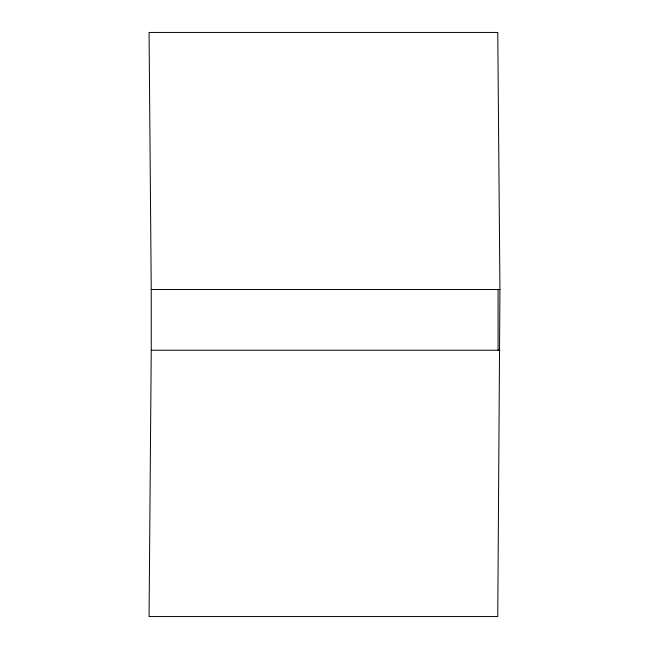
<?xml version="1.0" encoding="UTF-8"?>
<svg xmlns="http://www.w3.org/2000/svg" width="649" height="649" viewBox="0 0 649 649"><rect width="100%" height="100%" fill="white"/><g stroke="black" fill="none" stroke-linecap="round" stroke-linejoin="round"><path stroke-width="0.97" d="M151.241 350.233L149.067 616.55L497.759 616.55L499.933 289.535L497.759 32.45L149.067 32.45L151.241 289.535L151.241 350.233L499.933 350.233M151.241 289.535L499.933 289.535M498.083 289.535L498.083 350.233"/></g></svg>
